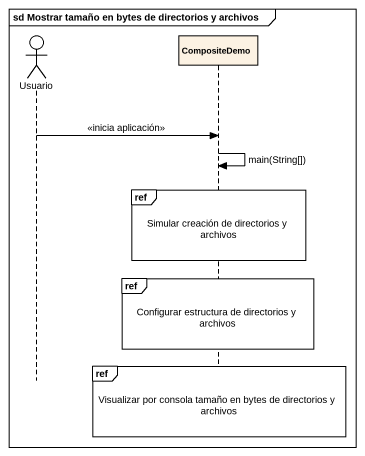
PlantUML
@startuml
mainframe sd Mostrar tamaño en bytes de directorios y archivos
hide footbox
actor Usuario
participant CompositeDemo

Usuario -> CompositeDemo : <<inicia aplicación>>
CompositeDemo -> CompositeDemo : main(String[])
ref over CompositeDemo : Simular creación de directorios y archivos
ref over CompositeDemo : Configurar estructura de directorios y archivos
ref over CompositeDemo : Visualizar por consola tamaño en bytes de directorios y archivos
@enduml
